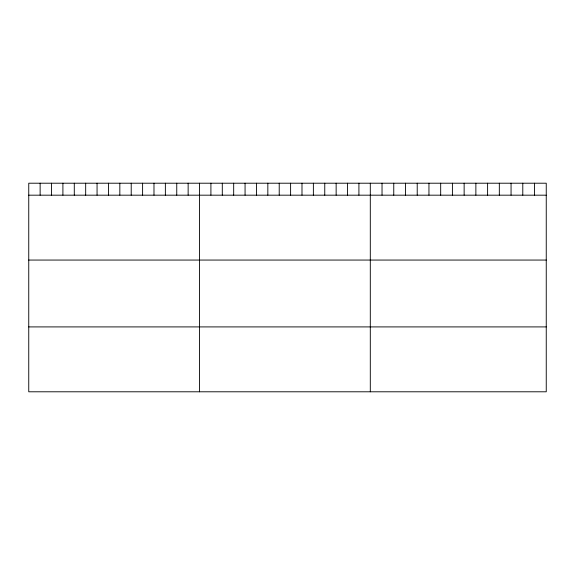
<?xml version="1.0" encoding="UTF-8"?>
<svg xmlns="http://www.w3.org/2000/svg" width="575" height="575" viewBox="0 0 575 575"><rect width="100%" height="100%" fill="white"/><g stroke="black" fill="none" stroke-linecap="round" stroke-linejoin="round"><path stroke-width="0.86" d="M546.25 195.177L546.25 391.791L28.75 391.791L28.75 183.209L546.25 183.209L546.25 195.177L28.75 195.177M28.75 260.058L546.25 260.058M28.75 326.909L546.25 326.909M534.52 183.209L534.52 195.177M522.79 183.209L522.79 195.177M511.06 183.209L511.06 195.177M499.33 183.209L499.33 195.177M487.6 183.209L487.6 195.177M475.87 183.209L475.87 195.177M464.14 183.209L464.14 195.177M452.41 183.209L452.41 195.177M440.68 183.209L440.68 195.177M428.95 183.209L428.95 195.177M417.22 183.209L417.22 195.177M405.49 183.209L405.49 195.177M393.76 183.209L393.76 195.177M382.03 183.209L382.03 195.177M370.3 183.209L370.3 391.791M358.915 183.209L358.915 195.177M347.53 183.209L347.53 195.177M336.145 183.209L336.145 195.177M324.76 183.209L324.76 195.177M313.375 183.209L313.375 195.177M301.99 183.209L301.99 195.177M290.605 183.209L290.605 195.177M279.22 183.209L279.22 195.177M267.835 183.209L267.835 195.177M256.45 183.209L256.45 195.177M245.065 183.209L245.065 195.177M233.68 183.209L233.68 195.177M222.295 183.209L222.295 195.177M210.91 183.209L210.91 195.177M199.525 183.209L199.525 391.791M188.14 183.209L188.14 195.177M176.755 183.209L176.755 195.177M165.37 183.209L165.37 195.177M153.985 183.209L153.985 195.177M142.6 183.209L142.6 195.177M131.215 183.209L131.215 195.177M119.83 183.209L119.83 195.177M108.445 183.209L108.445 195.177M97.06 183.209L97.06 195.177M85.675 183.209L85.675 195.177M74.29 183.209L74.29 195.177M62.905 183.209L62.905 195.177M51.52 183.209L51.52 195.177M40.135 183.209L40.135 195.177"/></g></svg>
